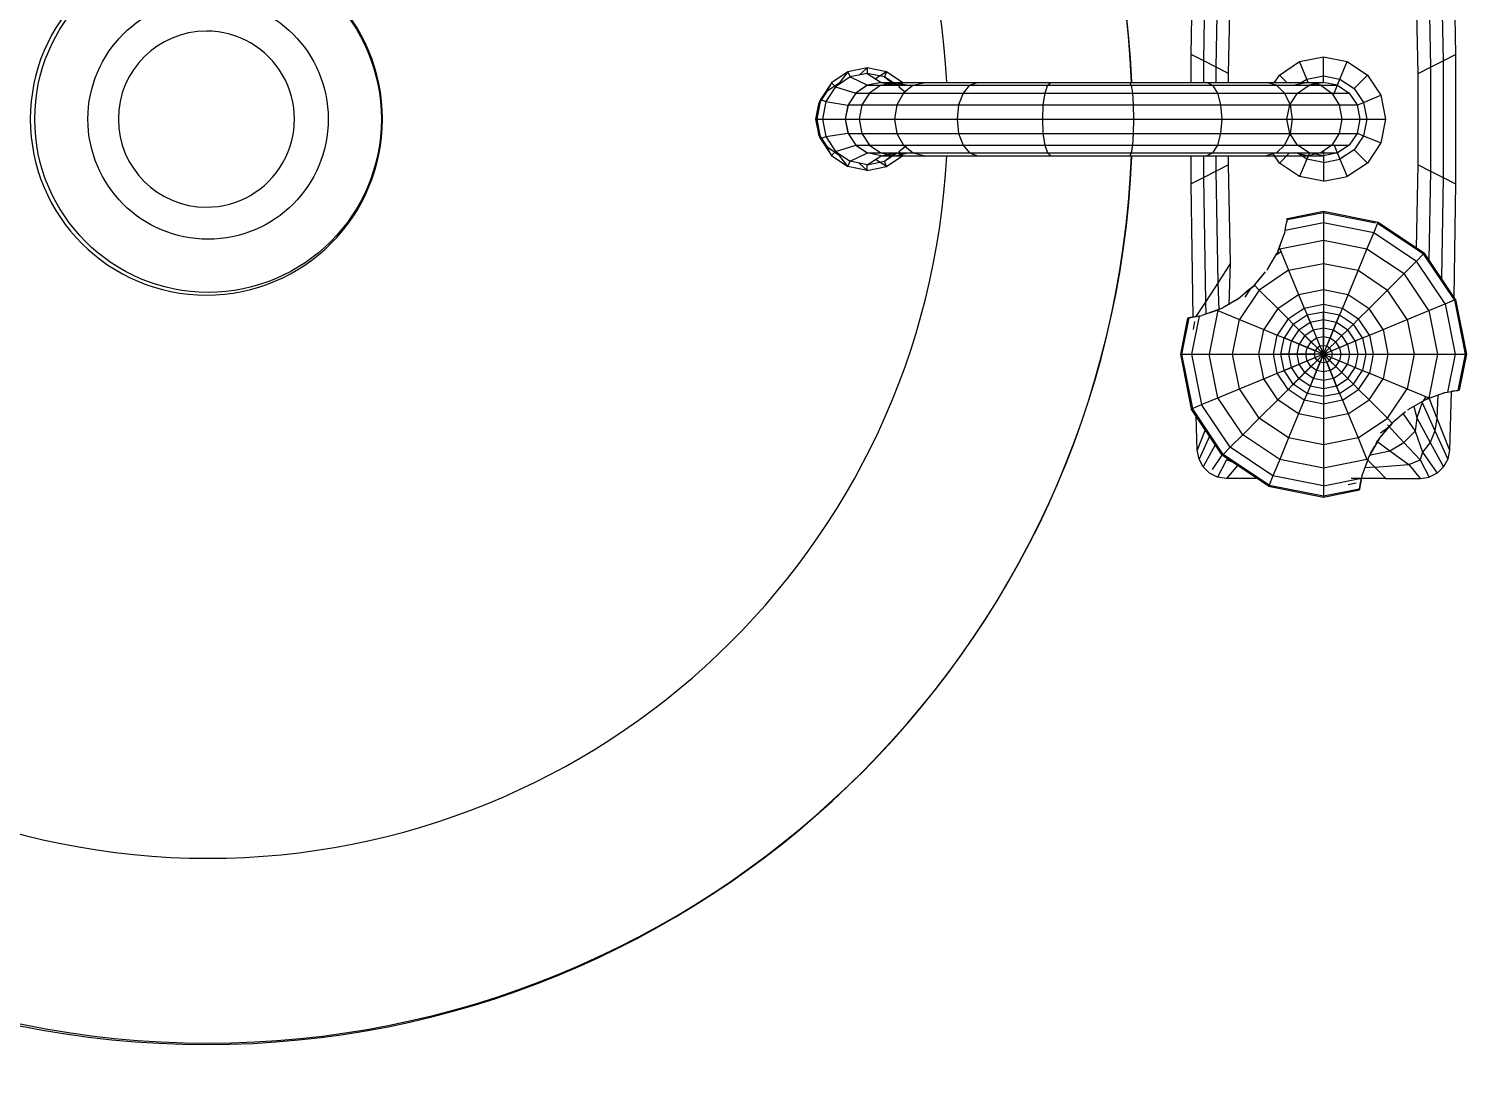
# Model space of a CAD drawing. Header units: inches. Extents: x 22 to 382261, y 22 to 371281.
# Drawn here: x 150259.7 to 150574.3, y 220758.9 to 220986.6 of the extents above; entities that cross this region are included whole.
import ezdxf

# ---------------------------------------------------------------- set-up
doc = ezdxf.new("R2010")
doc.units = ezdxf.units.IN
doc.header["$MEASUREMENT"] = 0
for name, color, linetype, lineweight in [('A-ANNO-DIMS', 211, 'Continuous', 9), ('G-IMPT', 8, 'Continuous', 9), ('P-SANR-FIXT', 6, 'Continuous', 9), ('Q-CASE', 31, 'Continuous', 9)]:
    doc.layers.add(name, color=color, linetype=linetype, lineweight=lineweight)
doc.styles.add('Arial_B_1', font='arialbd.ttf', dxfattribs={"height": 180.555556})
doc.dimstyles.new('1', dxfattribs={"dimscale": 304.8, "dimtxt": 178.545395, "dimasz": 0.227865, "dimexe": 0.574147, "dimexo": 0.0625, "dimgap": 0.287073, "dimtad": 1, "dimdec": 0, "dimzin": 0, "dimdsep": 46, "dimtxsty": 'Arial_B_1', "dimblk1": 'OBLIQUE', "dimblk2": 'OBLIQUE', "dimsah": 1, "dimcen": 0.09, "dimdle": 0.574147, "dimazin": 0, "dimtfac": 1, "dimtdec": 4, "dimtix": 1, "dimtmove": 0, "dimatfit": 3, "dimfxl": 0.574147, "dimfxlon": 1, "dimtvp": 1, "dimtolj": 1, "dimtzin": 0, "dimarcsym": 2})

# ---------------------------------------------------------------- blocks, each defined once
blk = doc.blocks.new('Modern_Vanity_9451 - Modern Vanity-784097-01-GROUND FLOOR DIM- PART B')
at = {"layer": 'G-IMPT'}
for p, q in [((172.08, -9.51), (183.92, -7.16)), ((172.18, -9.76), (183.92, -7.42)), ((183.92, -7.16), (191.71, -8.71)), ((183.92, -7.42), (183.92, -7.16)), ((183.92, -9.59), (183.92, -7.42)), ((183.92, -7.42), (191.76, -8.98)), ((191.71, -8.71), (191.71, -8.72)), ((191.73, -8.8), (191.71, -8.71)), ((191.73, -8.8), (191.71, -8.72)), ((191.71, -8.72), (191.78, -9.09)), ((191.73, -8.8), (191.74, -8.88)), ((191.76, -8.98), (191.74, -8.88)), ((191.89, -9.7), (191.76, -8.98)), ((191.78, -9.09), (191.82, -9.36)), ((90.17, -9.94), (119.02, -9.52)), ((93.55, -12.65), (120.4, -12.21)), ((119.02, -9.52), (147.06, -9.52)), ((120.4, -12.21), (119.02, -9.52)), ((121.79, -14.89), (120.4, -12.21)), ((120.4, -12.21), (145.67, -12.21)), ((144.29, -14.89), (145.67, -12.21)), ((145.67, -12.21), (147.06, -9.52)), ((145.67, -12.21), (167.5, -12.57)), ((147.06, -9.52), (171.53, -9.88)), ((172.08, -9.51), (162.04, -16.22)), ((172.18, -9.76), (162.22, -16.41)), ((173.01, -11.76), (163.76, -17.94)), ((172.18, -9.76), (172.08, -9.51)), ((173.01, -11.76), (172.18, -9.76)), ((173.01, -11.76), (183.92, -9.59)), ((174.47, -15.3), (173.01, -11.76)), ((183.92, -13.42), (183.92, -9.59)), ((183.92, -9.59), (192.15, -11.23)), ((192.15, -11.23), (191.89, -9.7)), ((191.89, -9.7), (192.01, -10.41)), ((191.89, -9.7), (192.02, -10.44)), ((192.02, -10.43), (204.72, -10.81)), ((192.25, -11.8), (192.15, -11.23)), ((192.25, -11.8), (192.38, -12.13)), ((192.38, -12.16), (192.32, -11.98)), ((192.38, -12.13), (193.45, -15.08)), ((197.79, -13.54), (204.72, -10.81)), ((200.53, -13.95), (206.66, -11.2)), ((203.01, -15.01), (208.34, -12.12)), ((204.72, -10.81), (206.66, -11.2)), ((206.66, -11.2), (208.34, -12.12)), ((208.34, -12.12), (209.66, -13.5)), ((97.7, -15.35), (121.79, -14.89)), ((123.18, -17.57), (121.79, -14.89)), ((121.79, -14.89), (144.29, -14.89)), ((142.9, -17.57), (144.29, -14.89)), ((144.29, -14.89), (163.48, -15.25)), ((174.47, -15.3), (166.46, -20.65)), ((174.47, -15.3), (183.92, -13.42)), ((176.4, -19.95), (174.47, -15.3)), ((183.92, -18.46), (183.92, -13.42)), ((183.92, -13.42), (193.36, -15.3)), ((191.43, -19.95), (193.36, -15.3)), ((192.76, -13.36), (197.79, -13.54)), ((193.22, -14.46), (193.68, -15.71)), ((193.22, -14.46), (193.68, -15.72)), ((193.36, -15.28), (197.79, -13.54)), ((193.36, -15.3), (193.58, -15.45)), ((193.45, -15.08), (193.62, -15.56)), ((193.45, -15.08), (193.75, -15.91)), ((193.45, -15.08), (193.54, -15.34)), ((193.62, -15.56), (193.54, -15.34)), ((193.58, -15.45), (193.54, -15.34)), ((193.62, -15.56), (193.58, -15.45)), ((193.68, -15.71), (193.62, -15.56)), ((193.68, -15.71), (193.68, -15.72)), ((193.68, -15.72), (193.72, -15.83)), ((194.4, -16.7), (200.53, -13.95)), ((197.68, -17.9), (203.01, -15.01)), ((197.79, -13.54), (200.53, -13.95)), ((200.53, -13.95), (203.01, -15.01)), ((203.01, -15.01), (205.12, -16.64)), ((205.12, -16.64), (209.66, -13.5)), ((206.76, -17.16), (210.52, -15.21)), ((209.66, -13.5), (210.52, -15.21)), ((210.83, -17.17), (210.52, -15.21)), ((123.18, -17.57), (101.87, -18.04)), ((142.9, -17.57), (123.18, -17.57)), ((160.87, -17.97), (142.9, -17.57)), ((155.33, -26.26), (162.04, -16.22)), ((155.57, -26.36), (162.22, -16.41)), ((157.58, -27.19), (163.76, -17.94)), ((162.22, -16.41), (162.04, -16.22)), ((162.04, -16.22), (162.22, -16.41)), ((163.76, -17.94), (162.22, -16.41)), ((162.22, -16.41), (163.76, -17.94)), ((166.46, -20.65), (163.76, -17.94)), ((163.76, -17.94), (166.46, -20.65)), ((176.4, -19.95), (183.92, -18.46)), ((183.92, -24.13), (183.92, -18.46)), ((183.92, -18.46), (191.43, -19.95)), ((193.11, -15.91), (194.13, -16.59)), ((193.72, -15.83), (193.77, -15.96)), ((193.75, -15.91), (193.77, -15.96)), ((193.77, -15.96), (193.97, -16.32)), ((193.97, -16.32), (195.98, -19.8)), ((194.4, -16.7), (197.68, -17.9)), ((195.23, -18.5), (197.68, -17.9)), ((196.83, -20.8), (200.59, -18.2)), ((197.68, -17.9), (200.59, -18.2)), ((200.59, -18.2), (205.12, -16.64)), ((200.59, -18.2), (203.01, -20.69)), ((203.01, -20.69), (206.76, -17.16)), ((205.12, -16.64), (206.76, -17.16)), ((207.82, -19.64), (206.76, -17.16)), ((207.82, -19.64), (210.83, -17.17)), ((210.83, -24.59), (210.83, -17.17)), ((161.11, -28.66), (166.46, -20.65)), ((170.03, -24.21), (166.46, -20.65)), ((166.46, -20.65), (170.03, -24.21)), ((176.4, -19.95), (170.03, -24.21)), ((178.57, -25.19), (176.4, -19.95)), ((189.26, -25.19), (191.43, -19.95)), ((197.8, -24.21), (191.43, -19.95)), ((195.98, -19.8), (196.09, -19.92)), ((196.41, -20.3), (198.66, -22.98)), ((199.25, -24.22), (203.01, -20.69)), ((204.82, -23.7), (203.01, -20.69)), ((204.82, -23.7), (207.82, -19.64)), ((208.41, -26.98), (207.82, -19.64)), ((127.89, -25.66), (133.04, -24.64)), ((133.04, -24.64), (138.19, -25.66)), ((133.04, -28.7), (133.04, -24.64)), ((165.77, -30.58), (170.03, -24.21)), ((174.04, -28.22), (170.03, -24.21)), ((170.03, -24.21), (174.04, -28.22)), ((178.57, -25.19), (183.92, -24.13)), ((183.92, -27.3), (183.92, -24.13)), ((183.92, -24.13), (189.26, -25.19)), ((193.79, -28.22), (197.8, -24.21)), ((197.8, -24.21), (198.83, -23.19)), ((202.06, -30.58), (197.8, -24.21)), ((198.83, -23.19), (198.66, -22.98)), ((199.03, -23.36), (198.83, -23.19)), ((198.85, -23.2), (199.4, -23.67)), ((202.22, -26.03), (199.03, -23.36)), ((199.68, -23.9), (199.4, -23.67)), ((199.68, -23.9), (200.73, -24.78)), ((200.93, -25.77), (199.68, -23.9)), ((201.19, -25.17), (200.73, -24.78)), ((201.49, -25.42), (201.19, -25.17)), ((202.65, -26.63), (204.82, -23.7)), ((205.75, -28.17), (204.82, -23.7)), ((208.41, -26.98), (210.83, -24.59)), ((210.83, -24.59), (210.83, -32.06)), ((123.52, -28.58), (127.89, -25.66)), ((129.44, -29.42), (127.89, -25.66)), ((136.63, -29.42), (138.19, -25.66)), ((138.19, -25.66), (142.56, -28.58)), ((152.97, -38.1), (155.33, -26.26)), ((153.24, -38.1), (155.48, -26.82)), ((155.33, -26.26), (155.57, -26.36)), ((155.41, -38.1), (157.58, -27.19)), ((155.57, -26.36), (157.58, -27.19)), ((157.58, -27.19), (161.11, -28.66)), ((171.01, -32.75), (174.04, -28.22)), ((178.57, -25.19), (174.04, -28.22)), ((176.28, -30.47), (174.04, -28.22)), ((174.04, -28.22), (176.28, -30.47)), ((179.78, -28.13), (176.28, -30.47)), ((179.78, -28.13), (178.57, -25.19)), ((179.78, -28.13), (183.92, -27.3)), ((180.4, -29.61), (179.78, -28.13)), ((183.92, -28.91), (183.92, -27.3)), ((183.92, -27.3), (188.05, -28.13)), ((187.43, -29.61), (188.05, -28.13)), ((188.05, -28.13), (189.26, -25.19)), ((191.55, -30.47), (188.05, -28.13)), ((193.79, -28.22), (189.26, -25.19)), ((191.55, -30.47), (193.79, -28.22)), ((196.82, -32.75), (193.79, -28.22)), ((202.22, -26.03), (201.49, -25.42)), ((202.22, -26.03), (205.7, -28.04)), ((202.22, -26.03), (202.27, -26.06)), ((203.16, -26.58), (202.27, -26.06)), ((203.27, -26.64), (203.16, -26.58)), ((203.32, -26.82), (203.16, -26.58)), ((203.27, -26.64), (203.82, -26.96)), ((205.43, -27.88), (203.82, -26.96)), ((205.7, -28.04), (206.05, -28.25)), ((206.05, -28.25), (206.46, -28.39)), ((206.72, -28.65), (208.41, -26.98)), ((208.41, -26.98), (208.5, -29.14)), ((120.6, -32.95), (123.52, -28.58)), ((126.39, -31.45), (123.52, -28.58)), ((124.36, -34.5), (126.39, -31.45)), ((126.39, -31.45), (129.44, -29.42)), ((127.43, -32.51), (129.95, -30.82)), ((129.44, -29.42), (133.04, -28.7)), ((130.02, -30.81), (129.44, -29.42)), ((129.95, -30.82), (133.04, -30.2)), ((129.95, -34.71), (129.95, -30.82)), ((133.04, -30.2), (133.04, -28.7)), ((133.04, -28.7), (136.63, -29.42)), ((133.04, -34.13), (133.04, -30.2)), ((133.04, -30.2), (136.13, -30.82)), ((136, -30.96), (136.63, -29.42)), ((136.13, -34.71), (136.13, -30.82)), ((136.13, -30.82), (138.65, -32.51)), ((136.63, -29.42), (139.68, -31.45)), ((139.68, -31.45), (142.56, -28.58)), ((139.68, -31.45), (141.72, -34.5)), ((142.56, -28.58), (145.47, -32.95)), ((159.24, -38.1), (161.11, -28.66)), ((161.11, -28.66), (165.77, -30.58)), ((164.28, -38.1), (165.77, -30.58)), ((165.77, -30.58), (171.01, -32.75)), ((173.94, -33.97), (176.28, -30.47)), ((177.42, -31.6), (176.28, -30.47)), ((176.28, -30.47), (177.42, -31.6)), ((180.4, -29.61), (177.42, -31.6)), ((181.06, -31.2), (178.63, -32.82)), ((180.4, -29.61), (183.92, -28.91)), ((181.06, -31.2), (180.4, -29.61)), ((183.92, -38.1), (180.4, -29.61)), ((181.06, -31.2), (183.92, -30.63)), ((181.75, -32.86), (181.06, -31.2)), ((183.92, -30.63), (183.92, -28.91)), ((183.92, -28.91), (187.43, -29.61)), ((183.92, -38.1), (183.92, -28.91)), ((183.92, -38.1), (187.43, -29.61)), ((183.92, -32.43), (183.92, -30.63)), ((183.92, -30.63), (186.78, -31.2)), ((186.09, -32.86), (186.78, -31.2)), ((186.78, -31.2), (187.43, -29.61)), ((189.2, -32.82), (186.78, -31.2)), ((190.41, -31.6), (187.43, -29.61)), ((190.41, -31.6), (191.55, -30.47)), ((193.89, -33.97), (191.55, -30.47)), ((196.82, -32.75), (202.06, -30.58)), ((202.06, -30.58), (206.72, -28.66)), ((202.06, -30.58), (203.56, -38.1)), ((206.46, -28.39), (206.57, -28.43)), ((206.57, -28.43), (208.49, -29.13)), ((206.57, -28.43), (208.54, -29.15)), ((206.72, -28.66), (206.57, -28.43)), ((206.72, -28.66), (208.6, -38.1)), ((206.93, -28.57), (210.22, -29.76)), ((210.22, -29.76), (210.79, -29.86)), ((210.79, -29.86), (213.04, -30.26)), ((210.79, -29.86), (211.36, -29.96)), ((212.42, -38.1), (210.79, -29.86)), ((211.57, -30), (211.01, -29.9)), ((213.04, -30.26), (211.36, -29.96)), ((212.12, -32.74), (211.77, -31)), ((213.13, -30.27), (212.62, -30.18)), ((212.65, -30.19), (212.62, -30.18)), ((213.13, -30.27), (212.65, -30.19)), ((213.04, -30.26), (213.13, -30.27)), ((214.59, -38.1), (213.04, -30.26)), ((213.14, -30.28), (213.13, -30.27)), ((213.14, -30.28), (213.31, -30.31)), ((214.86, -38.1), (213.31, -30.31)), ((119.58, -38.1), (120.6, -32.95)), ((124.36, -34.5), (120.6, -32.95)), ((123.64, -38.1), (124.36, -34.5)), ((127.62, -35.86), (124.36, -34.5)), ((125.72, -35.01), (127.43, -32.49)), ((125.72, -35.03), (127.43, -32.51)), ((127.43, -36.29), (127.43, -32.51)), ((129.95, -34.71), (133.04, -34.13)), ((133.04, -44.84), (133.04, -34.13)), ((133.04, -34.13), (136.13, -34.71)), ((138.65, -32.49), (140.35, -35.01)), ((138.65, -36.29), (138.65, -32.51)), ((138.65, -32.51), (140.35, -35.03)), ((138.65, -35.78), (141.72, -34.5)), ((141.72, -34.5), (145.47, -32.95)), ((142.44, -38.1), (141.72, -34.5)), ((146.5, -38.1), (145.47, -32.95)), ((169.95, -38.1), (171.01, -32.75)), ((171.01, -32.75), (173.94, -33.97)), ((173.12, -38.1), (173.94, -33.97)), ((173.94, -33.97), (175.43, -34.58)), ((174.73, -38.1), (175.43, -34.58)), ((175.43, -34.58), (177.42, -31.6)), ((175.43, -34.58), (177.01, -35.24)), ((183.92, -38.1), (175.43, -34.58)), ((177.01, -35.24), (178.63, -32.82)), ((178.63, -32.82), (177.42, -31.6)), ((177.42, -31.6), (178.63, -32.82)), ((179.91, -34.09), (178.63, -32.82)), ((178.63, -32.82), (179.91, -34.09)), ((178.68, -35.93), (179.91, -34.09)), ((181.75, -32.86), (179.91, -34.09)), ((181.22, -35.41), (179.91, -34.09)), ((179.91, -34.09), (181.22, -35.41)), ((182.46, -34.58), (181.22, -35.41)), ((181.75, -32.86), (183.92, -32.43)), ((182.46, -34.58), (181.75, -32.86)), ((182.46, -34.58), (183.92, -34.29)), ((183.19, -36.34), (182.46, -34.58)), ((190.41, -31.6), (183.92, -38.1)), ((183.92, -34.29), (183.92, -32.43)), ((183.92, -32.43), (186.09, -32.86)), ((183.92, -36.19), (183.92, -34.29)), ((183.92, -34.29), (185.37, -34.58)), ((192.4, -34.58), (183.92, -38.1)), ((184.65, -36.34), (185.37, -34.58)), ((185.37, -34.58), (186.09, -32.86)), ((186.61, -35.41), (185.37, -34.58)), ((187.92, -34.09), (186.09, -32.86)), ((186.61, -35.41), (187.92, -34.09)), ((187.92, -34.09), (189.2, -32.82)), ((189.15, -35.93), (187.92, -34.09)), ((189.2, -32.82), (190.41, -31.6)), ((190.82, -35.24), (189.2, -32.82)), ((192.4, -34.58), (190.41, -31.6)), ((190.82, -35.24), (192.4, -34.58)), ((192.4, -34.58), (193.89, -33.97)), ((192.4, -34.58), (193.1, -38.1)), ((193.89, -33.97), (196.82, -32.75)), ((193.89, -33.97), (194.71, -38.1)), ((196.82, -32.75), (197.89, -38.1)), ((125.72, -35.01), (125.1, -38.1)), ((125.72, -35.03), (125.1, -38.1)), ((125.72, -35.03), (125.72, -35.01)), ((125.72, -38.62), (125.72, -35.03)), ((125.72, -38.62), (127.43, -36.29)), ((127.43, -36.29), (129.95, -34.71)), ((127.43, -46.49), (127.43, -36.29)), ((129.95, -45.28), (129.95, -34.71)), ((136.13, -45.28), (136.13, -34.71)), ((136.13, -34.71), (138.65, -36.29)), ((138.65, -46.49), (138.65, -36.29)), ((138.65, -36.29), (140.35, -38.62)), ((140.35, -35.01), (140.98, -38.1)), ((140.35, -35.03), (140.35, -35.01)), ((140.35, -35.03), (140.98, -38.1)), ((140.35, -38.62), (140.35, -35.03)), ((176.44, -38.1), (177.01, -35.24)), ((177.01, -35.24), (178.68, -35.93)), ((178.25, -38.1), (178.68, -35.93)), ((178.68, -35.93), (180.4, -36.64)), ((180.11, -38.1), (180.4, -36.64)), ((180.4, -36.64), (181.22, -35.41)), ((180.4, -36.64), (182.15, -37.37)), ((182.57, -36.75), (181.22, -35.41)), ((181.22, -35.41), (182.57, -36.75)), ((182.01, -38.1), (182.15, -37.37)), ((182.15, -37.37), (182.57, -36.75)), ((183.92, -38.1), (182.15, -37.37)), ((183.19, -36.34), (182.57, -36.75)), ((183.92, -38.1), (182.57, -36.75)), ((183.92, -38.1), (182.57, -36.75)), ((183.19, -36.34), (183.92, -36.19)), ((183.92, -38.1), (183.19, -36.34)), ((183.92, -38.1), (183.92, -36.19)), ((183.92, -36.19), (184.65, -36.34)), ((183.92, -38.1), (184.65, -36.34)), ((185.26, -36.75), (183.92, -38.1)), ((185.68, -37.37), (183.92, -38.1)), ((185.26, -36.75), (184.65, -36.34)), ((185.26, -36.75), (186.61, -35.41)), ((185.68, -37.37), (185.26, -36.75)), ((185.68, -37.37), (187.43, -36.64)), ((185.68, -37.37), (185.82, -38.1)), ((187.43, -36.64), (186.61, -35.41)), ((187.43, -36.64), (189.15, -35.93)), ((187.43, -36.64), (187.72, -38.1)), ((189.15, -35.93), (190.82, -35.24)), ((189.15, -35.93), (189.59, -38.1)), ((190.82, -35.24), (191.39, -38.1)), ((120.6, -43.25), (119.58, -38.1)), ((123.64, -38.1), (119.58, -38.1)), ((125.14, -38.1), (123.64, -38.1)), ((124.36, -41.7), (123.64, -38.1)), ((125.1, -38.1), (125.72, -41.19)), ((125.1, -41.47), (125.1, -38.1)), ((125.1, -38.1), (125.72, -41.17)), ((125.72, -38.62), (125.1, -41.47)), ((125.72, -48.27), (125.72, -38.62)), ((139.97, -38.1), (142.44, -38.1)), ((140.98, -38.1), (140.35, -41.19)), ((140.98, -38.1), (140.35, -41.17)), ((140.35, -48.27), (140.35, -38.62)), ((140.35, -38.62), (140.98, -41.47)), ((140.98, -41.47), (140.98, -38.1)), ((142.44, -38.1), (141.72, -41.7)), ((142.44, -38.1), (146.5, -38.1)), ((146.5, -38.1), (145.47, -43.25)), ((154.52, -45.89), (152.97, -38.1)), ((152.97, -38.1), (153.24, -38.1)), ((154.8, -45.94), (153.24, -38.1)), ((153.24, -38.1), (155.41, -38.1)), ((157.05, -46.34), (155.41, -38.1)), ((155.41, -38.1), (159.24, -38.1)), ((161.11, -47.54), (159.24, -38.1)), ((159.24, -38.1), (164.28, -38.1)), ((165.77, -45.62), (164.28, -38.1)), ((164.28, -38.1), (169.95, -38.1)), ((171.01, -43.45), (169.95, -38.1)), ((169.95, -38.1), (173.12, -38.1)), ((173.94, -42.23), (173.12, -38.1)), ((173.12, -38.1), (174.73, -38.1)), ((175.43, -41.62), (174.73, -38.1)), ((174.73, -38.1), (176.44, -38.1)), ((183.92, -38.1), (174.73, -38.1)), ((183.92, -38.1), (175.43, -41.62)), ((177.01, -40.96), (176.44, -38.1)), ((176.44, -38.1), (178.25, -38.1)), ((177.01, -40.96), (178.68, -40.27)), ((183.92, -38.1), (177.42, -44.6)), ((178.68, -40.27), (178.25, -38.1)), ((178.25, -38.1), (180.11, -38.1)), ((178.68, -40.27), (180.4, -39.56)), ((179.91, -42.11), (178.68, -40.27)), ((179.91, -42.11), (181.22, -40.79)), ((180.4, -39.56), (180.11, -38.1)), ((180.11, -38.1), (182.01, -38.1)), ((183.92, -38.1), (180.4, -46.59)), ((180.4, -39.56), (182.15, -38.83)), ((181.22, -40.79), (180.4, -39.56)), ((181.22, -40.79), (182.57, -39.45)), ((181.22, -40.79), (182.46, -41.62)), ((182.15, -38.83), (182.01, -38.1)), ((183.92, -38.1), (182.01, -38.1)), ((182.15, -38.83), (183.92, -38.1)), ((182.57, -39.45), (182.15, -38.83)), ((182.46, -41.62), (183.19, -39.86)), ((182.57, -39.45), (183.92, -38.1)), ((182.57, -39.45), (183.19, -39.86)), ((183.92, -38.1), (183.19, -39.86)), ((183.92, -40.01), (183.19, -39.86)), ((183.92, -38.1), (185.82, -38.1)), ((183.92, -38.1), (185.68, -38.83)), ((183.92, -38.1), (184.65, -39.86)), ((183.92, -38.1), (183.92, -40.01)), ((183.92, -38.1), (190.61, -44.8)), ((183.92, -38.1), (190.61, -44.8)), ((183.92, -38.1), (193.1, -38.1)), ((183.92, -38.1), (192.4, -41.62)), ((183.92, -38.1), (187.43, -46.59)), ((183.92, -38.1), (183.92, -47.29)), ((184.65, -39.86), (183.92, -40.01)), ((183.92, -41.91), (183.92, -40.01)), ((185.26, -39.45), (184.65, -39.86)), ((185.37, -41.62), (184.65, -39.86)), ((185.68, -38.83), (185.26, -39.45)), ((185.26, -39.45), (186.61, -40.79)), ((186.61, -40.79), (185.26, -39.45)), ((186.61, -40.79), (185.37, -41.62)), ((185.82, -38.1), (185.68, -38.83)), ((185.68, -38.83), (187.43, -39.56)), ((185.82, -38.1), (187.72, -38.1)), ((187.43, -39.56), (186.61, -40.79)), ((186.61, -40.79), (187.92, -42.11)), ((187.92, -42.11), (186.61, -40.79)), ((187.72, -38.1), (187.43, -39.56)), ((187.43, -39.56), (189.15, -40.27)), ((187.72, -38.1), (189.59, -38.1)), ((189.15, -40.27), (187.92, -42.11)), ((189.59, -38.1), (189.15, -40.27)), ((189.15, -40.27), (190.82, -40.96)), ((189.59, -38.1), (191.39, -38.1)), ((191.39, -38.1), (190.82, -40.96)), ((191.39, -38.1), (193.1, -38.1)), ((193.1, -38.1), (192.4, -41.62)), ((193.1, -38.1), (194.71, -38.1)), ((194.71, -38.1), (193.89, -42.23)), ((194.71, -38.1), (197.89, -38.1)), ((197.89, -38.1), (196.82, -43.45)), ((197.89, -38.1), (203.56, -38.1)), ((203.56, -38.1), (202.06, -45.62)), ((203.56, -38.1), (208.6, -38.1)), ((208.6, -38.1), (206.72, -47.54)), ((208.6, -38.1), (212.42, -38.1)), ((212.42, -38.1), (210.25, -49.01)), ((212.26, -49.84), (214.59, -38.1)), ((212.42, -38.1), (214.59, -38.1)), ((212.5, -49.94), (214.86, -38.1)), ((214.59, -38.1), (214.86, -38.1)), ((124.36, -41.7), (120.6, -43.25)), ((123.52, -47.62), (120.6, -43.25)), ((125.14, -41.37), (124.36, -41.7)), ((125.14, -42.87), (124.36, -41.7)), ((125.1, -50.46), (125.1, -41.47)), ((125.1, -41.47), (125.72, -44.33)), ((127.43, -43.69), (125.72, -41.17)), ((129.95, -45.38), (127.43, -43.69)), ((138.65, -43.69), (136.13, -45.38)), ((140.35, -41.17), (138.65, -43.69)), ((140.35, -41.13), (141.72, -41.7)), ((140.98, -41.47), (140.35, -44.33)), ((141.72, -41.7), (140.35, -43.75)), ((140.98, -50.46), (140.98, -41.47)), ((141.72, -41.7), (145.47, -43.25)), ((145.47, -43.25), (142.56, -47.62)), ((165.77, -45.62), (171.01, -43.45)), ((171.01, -43.45), (173.94, -42.23)), ((174.04, -47.98), (171.01, -43.45)), ((173.94, -42.23), (175.43, -41.62)), ((176.28, -45.73), (173.94, -42.23)), ((175.43, -41.62), (177.01, -40.96)), ((177.42, -44.6), (175.43, -41.62)), ((178.63, -43.38), (177.01, -40.96)), ((177.42, -44.6), (178.63, -43.38)), ((178.63, -43.38), (179.91, -42.11)), ((178.63, -43.38), (181.06, -45)), ((179.91, -42.11), (181.75, -43.34)), ((181.06, -45), (181.75, -43.34)), ((181.75, -43.34), (182.46, -41.62)), ((183.92, -43.77), (181.75, -43.34)), ((183.92, -41.91), (182.46, -41.62)), ((185.37, -41.62), (183.92, -41.91)), ((183.92, -43.77), (183.92, -41.91)), ((186.09, -43.34), (183.92, -43.77)), ((183.92, -45.57), (183.92, -43.77)), ((186.09, -43.34), (185.37, -41.62)), ((187.92, -42.11), (186.09, -43.34)), ((186.78, -45), (186.09, -43.34)), ((189.2, -43.38), (186.78, -45)), ((187.92, -42.11), (189.2, -43.38)), ((189.2, -43.38), (187.92, -42.11)), ((190.82, -40.96), (189.2, -43.38)), ((189.2, -43.38), (190.41, -44.6)), ((190.41, -44.6), (189.2, -43.38)), ((192.4, -41.62), (190.41, -44.6)), ((190.82, -40.96), (192.4, -41.62)), ((193.89, -42.23), (191.55, -45.73)), ((192.4, -41.62), (193.89, -42.23)), ((196.82, -43.45), (193.79, -47.98)), ((193.89, -42.23), (196.82, -43.45)), ((196.82, -43.45), (202.06, -45.62)), ((125.14, -46), (123.52, -47.62)), ((125.72, -48.27), (127.43, -46.49)), ((127.43, -46.49), (129.95, -45.28)), ((127.43, -61.02), (127.43, -46.49)), ((129.95, -45.28), (133.04, -44.84)), ((129.95, -60.32), (129.95, -45.28)), ((133.04, -46), (129.95, -45.38)), ((133.04, -60.06), (133.04, -44.84)), ((133.04, -44.84), (136.13, -45.28)), ((136.13, -45.38), (133.04, -46)), ((136.13, -60.32), (136.13, -45.28)), ((136.13, -45.28), (138.65, -46.49)), ((138.65, -61.02), (138.65, -46.49)), ((138.65, -46.49), (140.35, -48.27)), ((140.35, -45.41), (142.56, -47.62)), ((154.53, -45.9), (154.52, -45.89)), ((154.62, -45.91), (154.52, -45.89)), ((154.91, -45.96), (154.53, -45.9)), ((154.62, -45.91), (154.53, -45.9)), ((154.69, -45.92), (154.62, -45.91)), ((154.8, -45.94), (154.69, -45.92)), ((154.8, -45.94), (155.52, -46.07)), ((155.18, -46.01), (154.91, -45.96)), ((157.05, -46.34), (155.52, -46.07)), ((157.62, -46.44), (157.05, -46.34)), ((157.95, -46.56), (157.62, -46.44)), ((157.8, -46.5), (157.97, -46.57)), ((160.9, -47.63), (157.95, -46.56)), ((161.11, -47.54), (165.77, -45.62)), ((165.77, -45.62), (170.03, -51.99)), ((174.04, -47.98), (176.28, -45.73)), ((176.28, -45.73), (177.42, -44.6)), ((176.28, -45.73), (179.78, -48.07)), ((177.42, -44.6), (180.4, -46.59)), ((179.78, -48.07), (180.4, -46.59)), ((180.4, -46.59), (181.06, -45)), ((183.92, -47.29), (180.4, -46.59)), ((183.92, -45.57), (181.06, -45)), ((186.78, -45), (183.92, -45.57)), ((183.92, -47.29), (183.92, -45.57)), ((187.43, -46.59), (183.92, -47.29)), ((187.43, -46.59), (186.78, -45)), ((190.41, -44.6), (187.43, -46.59)), ((188.05, -48.07), (187.43, -46.59)), ((191.55, -45.73), (188.05, -48.07)), ((190.41, -44.6), (191.55, -45.73)), ((191.55, -45.73), (190.41, -44.6)), ((191.55, -45.73), (193.79, -47.98)), ((193.79, -47.98), (191.55, -45.73)), ((202.06, -45.62), (197.8, -51.99)), ((202.06, -45.62), (206.72, -47.54)), ((125.14, -48.7), (123.52, -47.62)), ((125.72, -48.27), (125.1, -50.46)), ((125.72, -62.06), (125.72, -48.27)), ((142.56, -47.62), (140.35, -49.09)), ((140.35, -62.06), (140.35, -48.27)), ((140.35, -48.27), (140.98, -50.46)), ((161.54, -47.87), (160.27, -47.41)), ((160.27, -47.41), (161.52, -47.86)), ((161.73, -47.93), (160.9, -47.63)), ((161.37, -47.81), (160.9, -47.63)), ((161.16, -47.73), (160.9, -47.63)), ((161.26, -47.77), (161.11, -47.54)), ((161.37, -47.81), (161.16, -47.73)), ((161.26, -47.77), (161.16, -47.73)), ((161.37, -47.81), (161.26, -47.77)), ((161.37, -47.81), (161.52, -47.86)), ((161.54, -47.87), (161.52, -47.86)), ((161.65, -47.91), (161.54, -47.87)), ((161.78, -47.95), (161.65, -47.91)), ((162.41, -48.32), (161.72, -47.29)), ((161.78, -47.95), (161.73, -47.93)), ((161.78, -47.95), (162.13, -48.16)), ((165.61, -50.17), (162.13, -48.16)), ((165.74, -50.27), (165.61, -50.17)), ((170.03, -51.99), (174.04, -47.98)), ((174.04, -47.98), (178.57, -51.01)), ((178.57, -51.01), (179.78, -48.07)), ((183.92, -48.9), (179.78, -48.07)), ((183.92, -48.9), (183.92, -47.29)), ((188.05, -48.07), (183.92, -48.9)), ((183.92, -52.07), (183.92, -48.9)), ((189.26, -51.01), (188.05, -48.07)), ((193.79, -47.98), (189.26, -51.01)), ((193.79, -47.98), (197.8, -51.99)), ((197.8, -51.99), (193.79, -47.98)), ((206.72, -47.54), (201.37, -55.55)), ((210.25, -49.01), (204.07, -58.26)), ((212.26, -49.84), (205.61, -59.79)), ((212.5, -49.94), (205.8, -59.98)), ((206.72, -47.54), (210.25, -49.01)), ((210.25, -49.01), (212.26, -49.84)), ((212.44, -49.91), (212.5, -49.94)), ((212.5, -49.94), (212.44, -49.91)), ((125.1, -63.33), (125.1, -50.46)), ((140.98, -63.33), (140.98, -50.46)), ((168.8, -52.84), (166.12, -50.59)), ((169, -53.01), (166.34, -50.78)), ((166.39, -50.82), (166.34, -50.78)), ((169, -53.01), (166.39, -50.82)), ((169, -53.01), (168.8, -52.84)), ((169, -53.01), (170.03, -51.99)), ((169, -53.01), (169.18, -53.22)), ((169.48, -53.59), (169.02, -53.03)), ((169.18, -53.22), (171.85, -56.4)), ((170.03, -51.99), (176.4, -56.25)), ((176.4, -56.25), (178.57, -51.01)), ((183.92, -52.07), (178.57, -51.01)), ((189.26, -51.01), (183.92, -52.07)), ((183.92, -57.74), (183.92, -52.07)), ((191.43, -56.25), (189.26, -51.01)), ((197.8, -51.99), (191.43, -56.25)), ((197.8, -51.99), (201.37, -55.55)), ((201.37, -55.55), (197.8, -51.99)), ((210.83, -52.45), (210.83, -59.03)), ((169.72, -53.87), (169.48, -53.59)), ((169.72, -53.87), (170.6, -54.92)), ((169.72, -53.87), (171.59, -55.11)), ((170.6, -54.92), (170.98, -55.37)), ((170.98, -55.37), (171.24, -55.67)), ((171.85, -56.4), (171.24, -55.67)), ((171.85, -56.4), (173.86, -59.88)), ((171.88, -56.45), (171.85, -56.4)), ((172.39, -57.34), (171.88, -56.45)), ((174.47, -60.9), (176.4, -56.25)), ((183.92, -57.74), (176.4, -56.25)), ((191.43, -56.25), (183.92, -57.74)), ((193.36, -60.9), (191.43, -56.25)), ((201.37, -55.55), (193.36, -60.9)), ((201.37, -55.55), (204.07, -58.26)), ((204.07, -58.26), (201.37, -55.55)), ((123.18, -58.63), (105.21, -58.23)), ((123.18, -58.63), (121.79, -61.31)), ((125.1, -58.63), (123.18, -58.63)), ((142.9, -58.63), (140.98, -58.63)), ((164.21, -58.16), (142.9, -58.63)), ((142.9, -58.63), (144.29, -61.31)), ((173.25, -58.45), (164.21, -58.16)), ((164.21, -58.16), (168.37, -60.85)), ((172.39, -57.34), (172.45, -57.45)), ((172.45, -57.45), (172.77, -58)), ((173.7, -59.61), (172.77, -58)), ((183.92, -62.78), (183.92, -57.74)), ((204.07, -58.26), (194.83, -64.44)), ((204.07, -58.26), (205.61, -59.79)), ((205.61, -59.79), (204.07, -58.26)), ((207.37, -57.63), (206.76, -59.04)), ((206.76, -59.04), (210.52, -60.99)), ((207.99, -56.7), (210.83, -59.03)), ((210.83, -59.03), (210.52, -60.99)), ((121.79, -61.31), (103.32, -60.96)), ((121.79, -61.31), (120.4, -63.99)), ((125.1, -61.31), (121.79, -61.31)), ((125.66, -62.19), (125.1, -63.33)), ((125.72, -62.06), (127.43, -61.02)), ((125.72, -79.67), (125.72, -62.06)), ((127.43, -61.02), (129.95, -60.32)), ((127.43, -79.43), (127.43, -61.02)), ((129.95, -60.32), (133.04, -60.06)), ((129.95, -79.26), (129.95, -60.32)), ((133.04, -79.21), (133.04, -60.06)), ((133.04, -60.06), (136.13, -60.32)), ((136.13, -79.26), (136.13, -60.32)), ((136.13, -60.32), (138.65, -61.02)), ((138.65, -79.43), (138.65, -61.02)), ((138.65, -61.02), (140.35, -62.06)), ((140.35, -79.67), (140.35, -62.06)), ((140.41, -62.19), (140.98, -63.33)), ((144.29, -61.31), (140.98, -61.31)), ((168.37, -60.85), (144.29, -61.31)), ((144.29, -61.31), (145.67, -63.99)), ((174.33, -60.61), (168.37, -60.85)), ((168.37, -60.85), (172.53, -63.55)), ((174.06, -60.24), (173.86, -59.88)), ((174.21, -60.64), (174.06, -60.24)), ((174.25, -60.75), (174.21, -60.64)), ((174.97, -62.72), (174.25, -60.75)), ((174.25, -60.75), (174.95, -62.68)), ((174.25, -60.75), (174.47, -60.9)), ((174.38, -61.12), (175.58, -64.4)), ((174.47, -60.9), (183.92, -62.78)), ((193.36, -60.9), (183.92, -62.78)), ((183.92, -66.61), (183.92, -62.78)), ((194.83, -64.44), (193.36, -60.9)), ((205.61, -59.79), (195.66, -66.44)), ((205.8, -59.98), (195.76, -66.69)), ((201.65, -62.75), (206.66, -65)), ((203.55, -61.48), (208.34, -64.08)), ((205.61, -59.79), (205.8, -59.98)), ((205.8, -59.98), (205.61, -59.79)), ((205.8, -60.03), (208.91, -62.19)), ((209.66, -62.7), (208.34, -64.08)), ((210.52, -60.99), (209.66, -62.7)), ((120.4, -63.99), (98.57, -63.63)), ((120.4, -63.99), (119.02, -66.67)), ((125.1, -63.99), (120.4, -63.99)), ((125.1, -79.96), (125.1, -63.33)), ((140.98, -79.96), (140.98, -63.33)), ((145.67, -63.99), (140.98, -63.99)), ((172.53, -63.55), (145.67, -63.99)), ((145.67, -63.99), (147.06, -66.67)), ((175.23, -63.45), (172.53, -63.55)), ((172.53, -63.55), (175.8, -65.67)), ((175.68, -64.97), (175.58, -64.4)), ((175.68, -64.97), (176.07, -67.22)), ((175.68, -64.97), (175.78, -65.54)), ((175.68, -64.97), (183.92, -66.61)), ((175.72, -65.2), (175.82, -65.76)), ((176.07, -67.22), (175.78, -65.54)), ((176.82, -65.95), (178.55, -66.3)), ((183.92, -66.61), (194.83, -64.44)), ((195.66, -66.44), (194.83, -64.44)), ((204.72, -65.39), (197.37, -65.61)), ((200.3, -63.65), (204.72, -65.39)), ((206.66, -65), (204.72, -65.39)), ((208.34, -64.08), (206.66, -65)), ((119.02, -66.67), (94.41, -66.32)), ((125.1, -66.67), (119.02, -66.67)), ((147.06, -66.67), (140.98, -66.67)), ((175.9, -66.26), (147.06, -66.67)), ((176.09, -67.31), (176, -66.8)), ((176, -66.8), (176.01, -66.84)), ((176.09, -67.31), (176.01, -66.84)), ((176.09, -67.31), (176.07, -67.22)), ((176.07, -67.22), (183.92, -68.78)), ((176.09, -67.31), (176.09, -67.32)), ((176.09, -67.32), (176.12, -67.49)), ((176.12, -67.49), (183.92, -69.04)), ((183.92, -68.78), (195.66, -66.44)), ((183.92, -68.78), (183.92, -66.61)), ((183.92, -69.04), (195.76, -66.69)), ((183.92, -69.04), (183.92, -68.78)), ((195.76, -66.69), (195.66, -66.44)), ((125.72, -79.67), (125.1, -79.96)), ((125.1, -97.05), (125.1, -79.96)), ((125.72, -79.67), (127.43, -79.43)), ((125.72, -97.77), (125.72, -79.67)), ((127.43, -79.43), (129.95, -79.26)), ((127.43, -98.36), (127.43, -79.43)), ((129.95, -79.26), (133.04, -79.21)), ((129.95, -98.76), (129.95, -79.26)), ((133.04, -98.9), (133.04, -79.21)), ((133.04, -79.21), (136.13, -79.26)), ((136.13, -98.76), (136.13, -79.26)), ((136.13, -79.26), (138.65, -79.43)), ((138.65, -98.36), (138.65, -79.43)), ((138.65, -79.43), (140.35, -79.67)), ((140.35, -97.77), (140.35, -79.67)), ((140.35, -79.67), (140.98, -79.96)), ((140.98, -97.05), (140.98, -79.96)), ((125.1, -112.91), (125.1, -97.05)), ((125.72, -97.77), (125.1, -97.05)), ((140.35, -97.77), (140.98, -97.05)), ((140.98, -112.91), (140.98, -97.05)), ((125.72, -114.64), (125.72, -97.77)), ((125.72, -97.77), (127.43, -98.36)), ((127.43, -116.06), (127.43, -98.36)), ((127.43, -98.36), (129.95, -98.76)), ((129.95, -117.01), (129.95, -98.76)), ((129.95, -98.76), (133.04, -98.9)), ((133.04, -98.9), (136.13, -98.76)), ((133.04, -117.36), (133.04, -98.9)), ((136.13, -98.76), (138.65, -98.36)), ((136.13, -117.01), (136.13, -98.76)), ((138.65, -98.36), (140.35, -97.77)), ((138.65, -116.06), (138.65, -98.36)), ((140.35, -114.64), (140.35, -97.77)), ((125.1, -124.24), (125.1, -112.91)), ((125.72, -114.64), (125.1, -112.91)), ((140.35, -114.64), (140.98, -112.91)), ((140.98, -124.24), (140.98, -112.91)), ((125.72, -126.82), (125.72, -114.64)), ((125.72, -114.64), (127.43, -116.06)), ((127.43, -128.93), (127.43, -116.06)), ((127.43, -116.06), (129.95, -117.01)), ((136.13, -117.01), (138.65, -116.06)), ((138.65, -116.06), (140.35, -114.64)), ((138.65, -128.93), (138.65, -116.06)), ((140.35, -126.82), (140.35, -114.64)), ((129.95, -130.36), (129.95, -117.01)), ((129.95, -117.01), (133.04, -117.36)), ((133.04, -117.36), (136.13, -117.01)), ((133.04, -130.88), (133.04, -117.36)), ((136.13, -130.36), (136.13, -117.01)), ((125.1, -130.9), (125.1, -124.24)), ((125.72, -126.82), (125.1, -124.24)), ((140.35, -126.82), (140.98, -124.24)), ((140.98, -130.9), (140.98, -124.24)), ((125.1, -130.9), (125.72, -127.94)), ((125.72, -133.87), (125.72, -126.82)), ((125.72, -126.82), (127.43, -128.93)), ((126.06, -129.94), (127.15, -128.59)), ((127.43, -136.29), (127.43, -128.93)), ((127.43, -128.93), (129.95, -130.36)), ((136.13, -130.36), (138.65, -128.93)), ((138.65, -128.93), (140.35, -126.82)), ((140.02, -129.94), (138.65, -128.25)), ((138.65, -136.29), (138.65, -128.93)), ((140.35, -133.87), (140.35, -126.82)), ((140.98, -130.9), (140.35, -127.94)), ((125.18, -129.08), (122.77, -132.62)), ((125.72, -130.42), (123.91, -133.08)), ((123.91, -133.08), (125.7, -130.78)), ((125.1, -133.76), (125.72, -130.73)), ((125.7, -130.78), (125.1, -133.76)), ((125.1, -133.76), (125.1, -130.9)), ((125.72, -133.87), (125.1, -130.9)), ((125.18, -129.08), (125.72, -130.45)), ((125.18, -129.08), (126.06, -129.94)), ((129.95, -137.93), (129.95, -130.36)), ((129.95, -130.36), (133.04, -130.88)), ((133.04, -130.88), (136.13, -130.36)), ((133.04, -138.52), (133.04, -130.88)), ((136.13, -137.93), (136.13, -130.36)), ((140.9, -129.08), (140.02, -129.94)), ((140.9, -129.08), (140.35, -130.45)), ((142.16, -133.08), (140.35, -130.42)), ((140.98, -133.76), (140.35, -130.73)), ((140.35, -133.87), (140.98, -130.9)), ((140.98, -133.76), (140.37, -130.78)), ((142.16, -133.08), (140.37, -130.78)), ((143.3, -132.62), (140.9, -129.08)), ((140.98, -133.76), (140.98, -130.9)), ((122.77, -132.62), (121.93, -136.79)), ((122.77, -132.62), (124.29, -135.02)), ((122.77, -132.62), (123.91, -133.08)), ((123.91, -133.08), (123.16, -136.79)), ((123.16, -136.79), (125.1, -133.76)), ((125.1, -133.76), (125.7, -136.74)), ((125.72, -136.8), (125.72, -133.87)), ((125.72, -133.87), (127.43, -136.29)), ((138.65, -136.29), (140.35, -133.87)), ((140.35, -136.8), (140.35, -133.87)), ((140.98, -133.76), (140.37, -136.74)), ((142.91, -136.79), (140.98, -133.76)), ((143.3, -132.62), (141.78, -135.02)), ((143.3, -132.62), (142.16, -133.08)), ((142.91, -136.79), (142.16, -133.08)), ((144.15, -136.79), (143.3, -132.62)), ((121.93, -136.79), (122.77, -140.97)), ((121.93, -136.79), (123.51, -138.51)), ((121.93, -136.79), (123.16, -136.79)), ((123.16, -136.79), (123.91, -140.5)), ((123.91, -140.5), (125.7, -136.74)), ((125.7, -136.74), (127.42, -139.27)), ((125.72, -136.8), (127.43, -139.27)), ((127.43, -139.27), (127.43, -136.29)), ((127.43, -136.29), (129.95, -137.93)), ((129.95, -140.94), (129.95, -137.93)), ((129.95, -137.93), (133.04, -138.52)), ((133.04, -138.52), (136.13, -137.93)), ((136.13, -137.93), (138.65, -136.29)), ((136.13, -140.94), (136.13, -137.93)), ((138.65, -139.27), (138.65, -136.29)), ((138.65, -139.27), (140.37, -136.74)), ((138.65, -139.27), (140.35, -136.8)), ((142.16, -140.5), (140.37, -136.74)), ((142.91, -136.79), (142.16, -140.5)), ((142.56, -138.51), (144.15, -136.79)), ((144.15, -136.79), (142.91, -136.79)), ((144.15, -136.79), (143.3, -140.97)), ((122.77, -140.97), (123.91, -140.5)), ((122.77, -140.97), (125.18, -144.5)), ((122.77, -140.97), (125.25, -142.86)), ((123.91, -140.5), (126.06, -143.65)), ((126.06, -143.65), (127.42, -139.27)), ((127.43, -139.27), (129.95, -140.94)), ((129.26, -145.75), (130, -140.96)), ((130, -140.95), (133.04, -141.56)), ((130, -140.96), (133.04, -141.55)), ((133.04, -141.56), (133.04, -138.52)), ((133.04, -141.56), (136.08, -140.95)), ((133.04, -141.55), (136.08, -140.96)), ((136.82, -145.75), (136.08, -140.96)), ((136.13, -140.94), (138.65, -139.27)), ((140.02, -143.65), (138.65, -139.27)), ((140.02, -143.65), (142.16, -140.5)), ((143.3, -140.97), (140.82, -142.86)), ((140.9, -144.5), (143.3, -140.97)), ((143.3, -140.97), (142.16, -140.5)), ((125.18, -144.5), (126.06, -143.65)), ((125.18, -144.5), (128.78, -146.87)), ((125.18, -144.5), (127.08, -145.55)), ((125.25, -142.86), (127.08, -145.55)), ((126.06, -143.65), (129.26, -145.75)), ((133.04, -146.48), (133.04, -141.55)), ((136.82, -145.75), (140.02, -143.65)), ((137.29, -146.87), (140.9, -144.5)), ((139, -145.55), (140.82, -142.86)), ((140.9, -144.5), (139, -145.55)), ((140.9, -144.5), (140.02, -143.65)), ((127.08, -145.55), (129.81, -147.34)), ((128.78, -146.87), (129.26, -145.75)), ((128.78, -146.87), (129.81, -147.34)), ((128.78, -146.87), (133.04, -147.7)), ((129.26, -145.75), (133.04, -146.48)), ((129.81, -147.34), (133.04, -147.97)), ((133.04, -146.48), (136.82, -145.75)), ((133.04, -147.7), (133.04, -146.48)), ((133.04, -147.7), (137.29, -146.87)), ((133.04, -147.97), (136.26, -147.34)), ((133.04, -147.7), (133.04, -147.97)), ((136.26, -147.34), (139, -145.55)), ((137.29, -146.87), (136.26, -147.34)), ((137.29, -146.87), (136.82, -145.75))]:
    blk.add_line(p, q, dxfattribs=at)
at = {"layer": 'P-SANR-FIXT'}
for radius in [37.5, 26]:
    blk.add_circle((133.04, -279.4), radius, dxfattribs=at)
for radius, start, end in [(200, 92.3118, 360), (200, 360, 87.6883), (160, 92.857, 360), (160, 360, 87.1432)]:
    blk.add_arc((133.04, -279.4), radius, start, end, dxfattribs=at)
at = {"layer": 'Q-CASE'}
for radius, start, end in [(200.31, 92.276, 180), (200.31, 0, 87.7241), (38.1, 0, 180), (19.05, 360, 180), (19.05, 360, 180), (200.31, 180, 0), (38.1, 180, 0), (19.05, 180, 360), (19.05, 180, 360)]:
    blk.add_arc((133.04, -279.77), radius, start, end, dxfattribs=at)
blk = doc.blocks.new('_Oblique')
at = {"color": 0, "linetype": 'ByBlock', "lineweight": -2}
blk.add_line((-0.5, -0.5), (0.5, 0.5), dxfattribs=at)
blk = doc.blocks.new('*D4802')
at = {"layer": 'A-ANNO-DIMS', "color": 0, "lineweight": -2, "transparency": 16777216}
for p, q in [((150727.88, 220712.38), (150727.88, 220446.43)), ((151548.28, 220712.38), (151548.28, 220446.43)), ((150552.88, 220621.43), (151723.28, 220621.43))]:
    blk.add_line(p, q, dxfattribs=at)
at = {"layer": 'Defpoints', "color": 0, "transparency": 16777216}
for p in [(150727.88, 220731.43), (151548.28, 220731.43), (151548.28, 220621.43)]:
    blk.add_point(p, dxfattribs=at)
at = {"layer": 'A-ANNO-DIMS', "color": 0, "lineweight": -2, "transparency": 16777216, "xscale": 69.45312499999999, "yscale": 69.45312499999999, "zscale": 69.45312499999999, "rotation": 180}
blk.add_blockref('_Oblique', (150727.88, 220621.43), dxfattribs=at)
at = {"layer": 'A-ANNO-DIMS', "color": 0, "lineweight": -2, "transparency": 16777216, "xscale": 69.45312499999999, "yscale": 69.45312499999999, "zscale": 69.45312499999999}
blk.add_blockref('_Oblique', (151548.28, 220621.43), dxfattribs=at)
at = {"layer": 'A-ANNO-DIMS', "color": 0, "transparency": 16777216, "insert": (151138.08, 220801.18), "char_height": 180.556, "width": 307.8268, "attachment_point": 5, "style": 'Arial_B_1'}
blk.add_mtext('\\A1;820', dxfattribs=at)

msp = doc.modelspace()

# ---------------------------------------------------------------- block references
at = {"layer": 'Q-CASE', "rotation": 270.0000000000001}
msp.add_blockref('Modern_Vanity_9451 - Modern Vanity-784097-01-GROUND FLOOR DIM- PART B', (150577.88, 221100.12), dxfattribs=at)

# ---------------------------------------------------------------- dimensions: what is measured, and where the dimension line sits
at = {"layer": 'A-ANNO-DIMS'}
dim = msp.add_linear_dim(base=(151548.28, 220621.43), p1=(150727.88, 220731.43), p2=(151548.28, 220731.43), dimstyle='1', override={"dimpost": '<>', "dimfxl": 820.4}, dxfattribs=at)
dim.commit()
dim.dimension.update_dxf_attribs({"geometry": '*D4802', "text_midpoint": (151138.08, 220801.18)})

doc.saveas('drawing.dxf')
